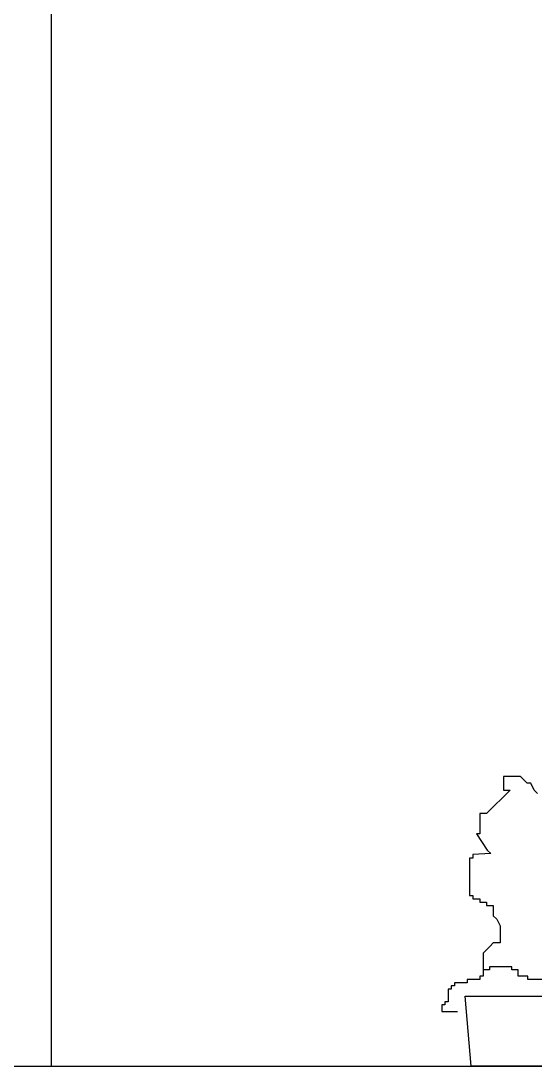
# Model space of a CAD drawing. Header units: millimetres. Extents: x 204800 to 233555, y -2285 to 8522.
# Drawn here: x 220516.4 to 220684.3, y 323 to 664 of the extents above; entities that cross this region are included whole.
import ezdxf

# ---------------------------------------------------------------- set-up
doc = ezdxf.new("R2010")
doc.units = ezdxf.units.MM
doc.layers.add('DIM【标注】', color=66, linetype='Continuous')
doc.layers.add('细线', color=50, linetype='Continuous')

# ---------------------------------------------------------------- blocks, each defined once
blk = doc.blocks.new('A$C0E7A6682')
at = {"layer": '细线', "color": 250}
for p, q in [((187.53, 90.05), (188.64, 92.27)), ((188.64, 92.27), (189.75, 92.27)), ((189.75, 92.27), (191.97, 94.49)), ((191.97, 94.49), (197.51, 94.49)), ((197.51, 94.49), (197.51, 90.05)), ((186.42, 88.95), (187.53, 90.05)), ((197.51, 90.05), (195.3, 90.05)), ((195.3, 90.05), (203.01, 82.39)), ((203.01, 82.39), (205.23, 82.39)), ((205.23, 82.39), (205.23, 75.74)), ((206.34, 75.74), (202.87, 70.49)), ((205.23, 75.74), (206.34, 75.74)), ((202.87, 70.49), (201.66, 69.38)), ((201.66, 69.38), (207.5, 68.99)), ((207.5, 68.99), (207.5, 67.88)), ((207.5, 67.88), (208.61, 67.88)), ((208.61, 67.88), (208.61, 55.69)), ((207.5, 54.58), (205.28, 54.58)), ((205.28, 54.58), (205.28, 53.47)), ((208.61, 55.69), (207.5, 55.69)), ((207.5, 55.69), (207.5, 54.58)), ((203.06, 52.36), (200.84, 52.36)), ((200.84, 52.36), (200.84, 49.04)), ((205.28, 53.47), (203.06, 53.47)), ((203.06, 53.47), (203.06, 52.36)), ((199.73, 47.93), (198.62, 45.71)), ((200.84, 49.04), (199.73, 47.93)), ((198.62, 45.71), (198.62, 40.17)), ((198.62, 40.17), (200.84, 40.17)), ((200.84, 40.17), (201.95, 39.06)), ((201.95, 39.06), (203.06, 37.95)), ((203.06, 37.95), (204.17, 36.84)), ((204.17, 36.84), (204.17, 31.38)), ((192.74, 29.3), (192.74, 31.38)), ((192.74, 31.38), (194.82, 31.38)), ((194.82, 31.38), (194.82, 32.42)), ((194.82, 32.42), (202.09, 32.42)), ((202.09, 32.42), (202.09, 31.38)), ((202.09, 31.38), (204.17, 31.38)), ((204.17, 31.38), (204.17, 29.3)), ((183.38, 28.26), (189.62, 28.26)), ((189.62, 28.26), (189.62, 29.3)), ((189.62, 29.3), (192.74, 29.3)), ((204.17, 29.3), (205.21, 29.3)), ((205.21, 29.3), (205.21, 28.26)), ((205.21, 28.26), (209.37, 28.26)), ((209.37, 28.26), (209.37, 27.22)), ((209.37, 27.22), (213.53, 27.22)), ((213.53, 27.22), (213.53, 26.18)), ((213.53, 26.18), (214.57, 26.18)), ((214.57, 26.18), (214.57, 25.15)), ((214.57, 25.15), (215.61, 25.15)), ((215.61, 25.15), (215.61, 20.99)), ((209.99, 22.79), (0, 22.79)), ((208.05, 0), (209.99, 22.79)), ((215.61, 20.99), (216.65, 20.99)), ((216.65, 20.99), (216.65, 19.95)), ((217.69, 17.87), (212.49, 17.87)), ((216.65, 19.95), (217.69, 19.95)), ((217.69, 19.95), (217.69, 17.87)), ((1.94, 0), (208.05, 0))]:
    blk.add_line(p, q, dxfattribs=at)

msp = doc.modelspace()

# ---------------------------------------------------------------- linework, layer by layer
at = {"layer": 'DIM【标注】', "color": 4, "ltscale": 6}
for p, q in [((220526.39, 323.04), (220526.39, 1683.04)), ((219736.72, 323.04), (220986.72, 323.04))]:
    msp.add_line(p, q, dxfattribs=at)

# ---------------------------------------------------------------- block references
at = {"layer": 'DIM【标注】', "color": 4, "ltscale": 6, "extrusion": (0, 0, -1), "zscale": -1}
msp.add_blockref('A$C0E7A6682', (-220871.45, 323.04), dxfattribs=at)

doc.saveas('drawing.dxf')
